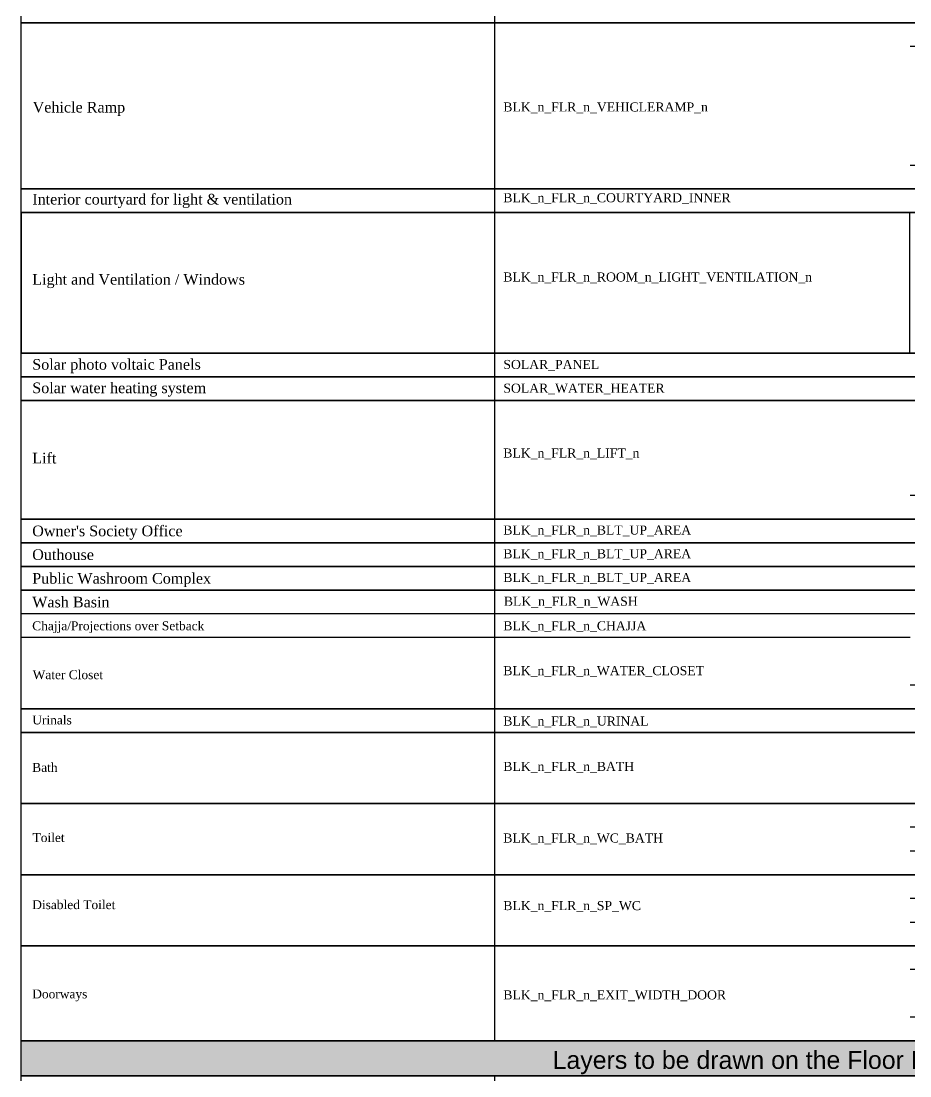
# Model space of a CAD drawing. Header units: millimetres. Extents: x -9481 to -9286, y 28694 to 28853.
# Drawn here: x -9481.26 to -9461.74, y 28766.07 to 28789.23 of the extents above; entities that cross this region are included whole.
import ezdxf

# ---------------------------------------------------------------- set-up
doc = ezdxf.new("R2010")
doc.units = ezdxf.units.MM
doc.linetypes.add('CONTINULUS', pattern=[0])
doc.layers.add('BLK_1_PLANTATION_GREENSTRIP', color=7, linetype='Continuous')
doc.layers.add('HATCH', color=7, linetype='Continuous')
doc.styles.add('MtXpl_Georgia', font='georgiab.ttf')
doc.styles.get("Standard").update_dxf_attribs({"font": 'arial.ttf', "height": 0.25})

# ---------------------------------------------------------------- blocks, each defined once
blk = doc.blocks.new('H3')
at = {"layer": 'HATCH', "linetype": 'CONTINULUS', "ltscale": 0.05}
h = blk.add_hatch(color=241, dxfattribs=at)
h.dxf.hatch_style = 1
h.paths.add_polyline_path([(-9435.455, 28800.338), (-9435.455, 28799.565), (-9396.427, 28799.565), (-9396.427, 28800.338)])
blk.add_lwpolyline([(-9435.455, 28800.338), (-9396.427, 28800.338), (-9396.427, 28799.565), (-9435.455, 28799.565), (-9435.455, 28800.338)], close=True)
at = {"color": 18, "insert": (-9423.782, 28800.11), "char_height": 0.39118, "attachment_point": 1}
blk.add_mtext_dynamic_manual_height_columns('Layers to be drawn on the Floor Plans and Sectional Elevations', width=16.98219, gutter_width=1.633, heights=[0], dxfattribs=at)

msp = doc.modelspace()

# ---------------------------------------------------------------- linework, layer by layer
for p, q in [((-9470.864214, 28789.711766), (-9470.864214, 28789.191119)), ((-9470.864214, 28789.191119), (-9470.864214, 28788.670472)), ((-9470.864214, 28788.670472), (-9470.864214, 28788.149825)), ((-9470.864214, 28788.149825), (-9470.864214, 28787.629178)), ((-9470.864214, 28787.629178), (-9470.864214, 28787.108531)), ((-9470.864214, 28787.108531), (-9470.864214, 28786.587884)), ((-9470.864214, 28786.587884), (-9470.864214, 28786.067238)), ((-9470.864214, 28786.067238), (-9470.864214, 28785.546591)), ((-9470.864214, 28785.546591), (-9470.864214, 28785.025944)), ((-9481.2579, 28785.025944), (-9481.2579, 28781.940395)), ((-9470.864214, 28785.025944), (-9470.864214, 28781.940395)), ((-9461.743926, 28785.025944), (-9461.743926, 28781.940395)), ((-9470.864214, 28781.940395), (-9470.864214, 28781.419748)), ((-9470.864214, 28781.419748), (-9470.864214, 28780.899101)), ((-9470.864214, 28780.899101), (-9470.864214, 28780.378454)), ((-9470.864214, 28780.378454), (-9470.864214, 28779.857807)), ((-9470.864214, 28779.857807), (-9470.864214, 28779.33716)), ((-9470.864214, 28779.33716), (-9470.864214, 28778.816513)), ((-9470.864214, 28778.816513), (-9470.864214, 28776.733926)), ((-9470.864214, 28776.733926), (-9470.864214, 28776.213279)), ((-9481.2579, 28775.172632), (-9481.2579, 28776.213279)), ((-9470.864214, 28776.213279), (-9470.864214, 28774.651985)), ((-9461.731845, 28775.693279), (-9481.2579, 28775.693279)), ((-9470.864214, 28774.651985), (-9470.864214, 28774.131338)), ((-9470.864214, 28774.131338), (-9470.864214, 28773.610691)), ((-9470.864214, 28773.610691), (-9470.864214, 28773.090044)), ((-9470.864214, 28773.090044), (-9470.864214, 28772.569397)), ((-9470.864214, 28772.569397), (-9470.864214, 28772.04875)), ((-9470.864214, 28772.04875), (-9470.864214, 28771.528103)), ((-9470.864214, 28771.528103), (-9470.864214, 28771.007457)), ((-9470.864214, 28771.007457), (-9470.864214, 28770.48681)), ((-9470.864214, 28770.48681), (-9470.864214, 28769.966163)), ((-9470.864214, 28769.966163), (-9470.864214, 28769.445516)), ((-9470.864214, 28769.445516), (-9470.864214, 28768.924869)), ((-9470.864214, 28768.924869), (-9470.864214, 28768.404222)), ((-9470.864214, 28768.404222), (-9470.864214, 28767.883575)), ((-9470.864214, 28767.883575), (-9470.864214, 28767.362928)), ((-9470.864214, 28767.362928), (-9470.864214, 28766.842281)), ((-9470.864214, 28766.069052), (-9470.864214, 28765.548405))]:
    msp.add_line(p, q)
for points in [[(-9481.2579, 28789.711766), (-9442.229952, 28789.711766), (-9442.229952, 28789.191119), (-9481.2579, 28789.191119), (-9481.2579, 28789.711766)], [(-9481.2579, 28785.025944), (-9481.2579, 28785.546591), (-9442.229952, 28785.546591), (-9442.229952, 28785.025944)], [(-9481.2579, 28785.025944), (-9442.229952, 28785.025944), (-9442.229952, 28781.940395), (-9481.2579, 28781.940395)], [(-9481.2579, 28781.940395), (-9442.229952, 28781.940395), (-9442.229952, 28781.419748), (-9481.2579, 28781.419748), (-9481.2579, 28781.940395)], [(-9481.2579, 28781.419748), (-9442.229952, 28781.419748), (-9442.229952, 28780.899101), (-9481.2579, 28780.899101), (-9481.2579, 28781.419748)], [(-9481.2579, 28778.295866), (-9442.229952, 28778.295866), (-9442.229952, 28777.77522), (-9481.2579, 28777.77522)], [(-9481.2579, 28777.77522), (-9442.229952, 28777.77522), (-9442.229952, 28777.254573), (-9481.2579, 28777.254573)], [(-9481.2579, 28777.254573), (-9442.229952, 28777.254573), (-9442.229952, 28776.733926), (-9481.2579, 28776.733926)], [(-9481.2579, 28776.733926), (-9442.229952, 28776.733926), (-9442.229952, 28776.213279), (-9481.2579, 28776.213279), (-9481.2579, 28776.733926)]]:
    msp.add_lwpolyline(points, close=True)
for points in [[(-9481.2579, 28788.670472), (-9481.2579, 28789.191119), (-9442.229952, 28789.191119), (-9442.229952, 28788.670472), (-9461.731845, 28788.670472)], [(-9481.2579, 28788.149825), (-9481.2579, 28788.670472), (-9481.2579, 28788.670472)], [(-9481.2579, 28787.629178), (-9481.2579, 28788.149825), (-9481.2579, 28788.149825)], [(-9481.2579, 28787.108531), (-9481.2579, 28787.629178), (-9481.2579, 28787.629178)], [(-9481.2579, 28786.587884), (-9481.2579, 28787.108531), (-9481.2579, 28787.108531)], [(-9481.2579, 28786.067238), (-9481.2579, 28786.587884), (-9481.2579, 28786.587884)], [(-9461.731845, 28786.067238), (-9442.229952, 28786.067238), (-9442.229952, 28785.546591), (-9481.2579, 28785.546591), (-9481.2579, 28786.067238), (-9481.2579, 28786.067238)], [(-9481.2579, 28780.378454), (-9481.2579, 28780.899101), (-9442.229952, 28780.899101), (-9442.229952, 28780.378454)], [(-9481.2579, 28779.857807), (-9481.2579, 28780.378454)], [(-9481.2579, 28779.33716), (-9481.2579, 28779.857807)], [(-9481.2579, 28778.816513), (-9481.2579, 28779.33716)], [(-9461.731845, 28778.816513), (-9442.229952, 28778.816513), (-9442.229952, 28778.295866), (-9481.2579, 28778.295866), (-9481.2579, 28778.816513), (-9481.2579, 28778.816513)], [(-9481.2579, 28774.651985), (-9481.2579, 28775.172632), (-9481.2579, 28775.172632)], [(-9461.731845, 28774.651985), (-9442.229952, 28774.651985), (-9442.229952, 28774.131338), (-9481.2579, 28774.131338), (-9481.2579, 28774.651985), (-9481.2579, 28774.651985)], [(-9481.2579, 28774.131338), (-9442.229952, 28774.131338)], [(-9461.731845, 28774.131338), (-9442.229952, 28774.131338), (-9442.229952, 28773.610691), (-9481.2579, 28773.610691), (-9481.2579, 28774.131338), (-9481.2579, 28774.131338)], [(-9481.2579, 28773.090044), (-9481.2579, 28773.610691), (-9442.229952, 28773.610691), (-9442.229952, 28773.090044)], [(-9481.2579, 28772.569397), (-9481.2579, 28773.090044), (-9481.2579, 28773.090044)], [(-9442.229952, 28772.569397), (-9442.229952, 28772.04875), (-9481.2579, 28772.04875), (-9481.2579, 28772.569397), (-9481.2579, 28772.569397)], [(-9481.2579, 28771.007457), (-9481.2579, 28772.04875), (-9442.229952, 28772.04875), (-9442.229952, 28771.528103), (-9461.731845, 28771.528103)], [(-9461.731845, 28771.007457), (-9442.229952, 28771.007457), (-9442.229952, 28770.48681), (-9481.2579, 28770.48681), (-9481.2579, 28771.007457), (-9481.2579, 28771.007457)], [(-9481.2579, 28769.966163), (-9481.2579, 28770.48681), (-9442.229952, 28770.48681), (-9442.229952, 28769.966163), (-9461.731845, 28769.966163)], [(-9481.2579, 28769.445516), (-9481.2579, 28769.966163), (-9481.2579, 28769.966163)], [(-9461.731845, 28769.445516), (-9442.229952, 28769.445516), (-9442.229952, 28768.924869), (-9481.2579, 28768.924869), (-9481.2579, 28769.445516), (-9481.2579, 28769.445516)], [(-9481.2579, 28768.404222), (-9481.2579, 28768.924869), (-9442.229952, 28768.924869), (-9442.229952, 28768.404222), (-9461.731845, 28768.404222)], [(-9481.2579, 28767.883575), (-9481.2579, 28768.404222), (-9481.2579, 28768.404222)], [(-9481.2579, 28767.362928), (-9481.2579, 28767.883575), (-9481.2579, 28767.883575)], [(-9461.731845, 28767.362928), (-9442.229952, 28767.362928), (-9442.229952, 28766.842281), (-9481.2579, 28766.842281), (-9481.2579, 28767.362928), (-9481.2579, 28767.362928)], [(-9481.2579, 28765.548405), (-9481.2579, 28766.069052), (-9442.229952, 28766.069052), (-9442.229952, 28765.548405)]]:
    msp.add_lwpolyline(points)

# ---------------------------------------------------------------- block references
at = {"layer": 'BLK_1_PLANTATION_GREENSTRIP', "linetype": 'CONTINULUS'}
msp.add_blockref('H3', (-45.8028, -33.495471), dxfattribs=at)

# ---------------------------------------------------------------- texts
at = {"linetype": 'CONTINULUS', "style": 'MtXpl_Georgia'}
for s, height, p in [('Vehicle Ramp', 0.234061, (-9481.003978, 28787.221369)), ('BLK_n_FLR_n_VEHICLERAMP_n', 0.199011, (-9470.66745, 28787.244463)), ('Interior courtyard for light & ventilation', 0.234061, (-9481.012518, 28785.201256)), ('BLK_n_FLR_n_COURTYARD_INNER', 0.199011, (-9470.66745, 28785.251153)), ('Light and Ventilation / Windows', 0.234061, (-9481.013331, 28783.441851)), ('BLK_n_FLR_n_ROOM_n_LIGHT_VENTILATION_n', 0.199011, (-9470.66745, 28783.511121)), ('Solar photo voltaic Panels', 0.234061, (-9481.012653, 28781.573876)), ('SOLAR_PANEL', 0.199011, (-9470.666759, 28781.590518)), ('Solar water heating system', 0.234061, (-9481.012653, 28781.059375)), ('SOLAR_WATER_HEATER', 0.199011, (-9470.666759, 28781.069923)), ('Lift', 0.234061, (-9481.013331, 28779.5165)), ('BLK_n_FLR_n_LIFT_n', 0.199011, (-9470.66745, 28779.645852)), ("Owner's Society Office", 0.234061, (-9481.013331, 28777.918061)), ('BLK_n_FLR_n_BLT_UP_AREA', 0.199011, (-9470.66745, 28777.95473)), ('Outhouse', 0.234061, (-9481.013331, 28777.397414)), ('BLK_n_FLR_n_BLT_UP_AREA', 0.199011, (-9470.66745, 28777.434083)), ('Public Washroom Complex', 0.234061, (-9481.013331, 28776.876767)), ('BLK_n_FLR_n_BLT_UP_AREA', 0.199011, (-9470.66745, 28776.913436)), ('Wash Basin ', 0.234061, (-9481.013331, 28776.35612)), ('BLK_n_FLR_n_WASH', 0.199011, (-9470.655369, 28776.391286)), ('Chajja/Projections over Setback', 0.19505, (-9481.013602, 28775.853466)), ('BLK_n_FLR_n_CHAJJA', 0.199011, (-9470.66745, 28775.852415)), ('Water Closet', 0.19505, (-9481.003978, 28774.77997)), ('BLK_n_FLR_n_WATER_CLOSET', 0.199011, (-9470.66745, 28774.867213)), ('Urinals', 0.19505, (-9481.011704, 28773.785695)), ('BLK_n_FLR_n_URINAL', 0.199011, (-9470.66745, 28773.761668)), ('Bath', 0.19505, (-9481.013331, 28772.744484)), ('BLK_n_FLR_n_BATH', 0.199011, (-9470.66745, 28772.764913)), ('Toilet', 0.19505, (-9481.00574, 28771.203965)), ('BLK_n_FLR_n_WC_BATH', 0.199011, (-9470.66745, 28771.193115)), ('Disabled Toilet', 0.19505, (-9481.013331, 28769.730802)), ('BLK_n_FLR_n_SP_WC', 0.199011, (-9470.66745, 28769.708477)), ('Doorways', 0.19505, (-9481.013331, 28767.771115)), ('BLK_n_FLR_n_EXIT_WIDTH_DOOR', 0.199011, (-9470.66745, 28767.74879))]:
    msp.add_text(s, height=height, dxfattribs=at).set_placement(p)

doc.saveas('drawing.dxf')
